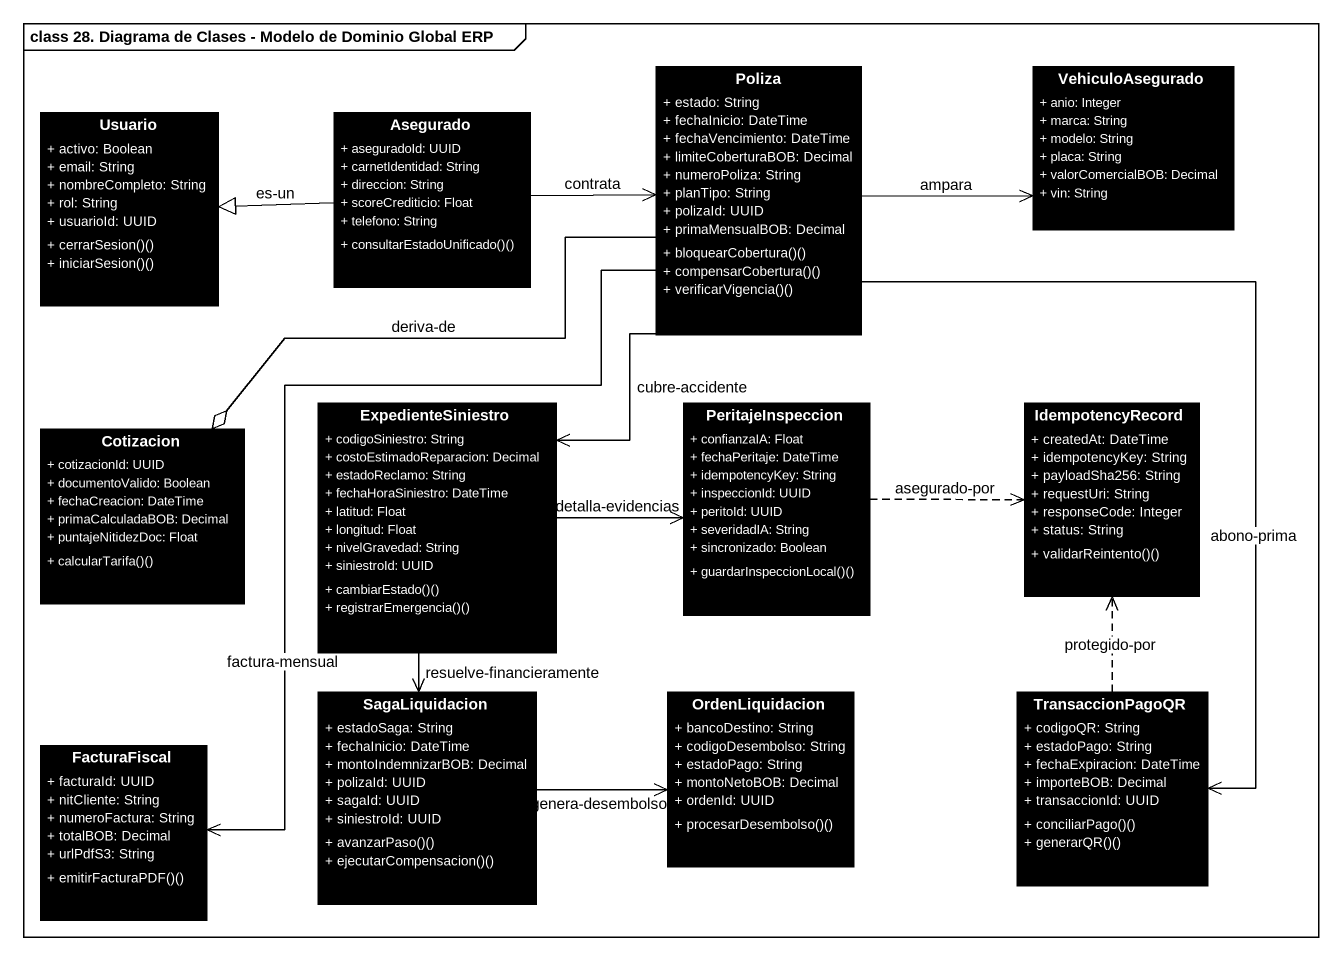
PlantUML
@startuml
mainframe class 28. Diagrama de Clases - Modelo de Dominio Global ERP
hide circle
hide empty members
skinparam classAttributeIconSize 0
class Poliza #000000 {
  + estado: String
  + fechaInicio: DateTime
  + fechaVencimiento: DateTime
  + limiteCoberturaBOB: Decimal
  + numeroPoliza: String
  + planTipo: String
  + polizaId: UUID
  + primaMensualBOB: Decimal
  + bloquearCobertura()()
  + compensarCobertura()()
  + verificarVigencia()()
}
class VehiculoAsegurado #000000 {
  + anio: Integer
  + marca: String
  + modelo: String
  + placa: String
  + valorComercialBOB: Decimal
  + vin: String
}
class Usuario #000000 {
  + activo: Boolean
  + email: String
  + nombreCompleto: String
  + rol: String
  + usuarioId: UUID
  + cerrarSesion()()
  + iniciarSesion()()
}
class Asegurado #000000 {
  + aseguradoId: UUID
  + carnetIdentidad: String
  + direccion: String
  + scoreCrediticio: Float
  + telefono: String
  + consultarEstadoUnificado()()
}
class Cotizacion #000000 {
  + cotizacionId: UUID
  + documentoValido: Boolean
  + fechaCreacion: DateTime
  + primaCalculadaBOB: Decimal
  + puntajeNitidezDoc: Float
  + calcularTarifa()()
}
class ExpedienteSiniestro #000000 {
  + codigoSiniestro: String
  + costoEstimadoReparacion: Decimal
  + estadoReclamo: String
  + fechaHoraSiniestro: DateTime
  + latitud: Float
  + longitud: Float
  + nivelGravedad: String
  + siniestroId: UUID
  + cambiarEstado()()
  + registrarEmergencia()()
}
class PeritajeInspeccion #000000 {
  + confianzaIA: Float
  + fechaPeritaje: DateTime
  + idempotencyKey: String
  + inspeccionId: UUID
  + peritoId: UUID
  + severidadIA: String
  + sincronizado: Boolean
  + guardarInspeccionLocal()()
}
class IdempotencyRecord #000000 {
  + createdAt: DateTime
  + idempotencyKey: String
  + payloadSha256: String
  + requestUri: String
  + responseCode: Integer
  + status: String
  + validarReintento()()
}
class SagaLiquidacion #000000 {
  + estadoSaga: String
  + fechaInicio: DateTime
  + montoIndemnizarBOB: Decimal
  + polizaId: UUID
  + sagaId: UUID
  + siniestroId: UUID
  + avanzarPaso()()
  + ejecutarCompensacion()()
}
class OrdenLiquidacion #000000 {
  + bancoDestino: String
  + codigoDesembolso: String
  + estadoPago: String
  + montoNetoBOB: Decimal
  + ordenId: UUID
  + procesarDesembolso()()
}
class TransaccionPagoQR #000000 {
  + codigoQR: String
  + estadoPago: String
  + fechaExpiracion: DateTime
  + importeBOB: Decimal
  + transaccionId: UUID
  + conciliarPago()()
  + generarQR()()
}
class FacturaFiscal #000000 {
  + facturaId: UUID
  + nitCliente: String
  + numeroFactura: String
  + totalBOB: Decimal
  + urlPdfS3: String
  + emitirFacturaPDF()()
}
Poliza -right-> VehiculoAsegurado : ampara
Poliza -left-o Cotizacion : deriva-de
Poliza --> ExpedienteSiniestro : cubre-accidente
Poliza --> TransaccionPagoQR : abono-prima
Poliza --> FacturaFiscal : factura-mensual
Asegurado -right-> Poliza : contrata
Asegurado -left-|> Usuario : es-un
ExpedienteSiniestro -right-> PeritajeInspeccion : detalla-evidencias
ExpedienteSiniestro --> SagaLiquidacion : resuelve-financieramente
PeritajeInspeccion .right.> IdempotencyRecord : asegurado-por
SagaLiquidacion -right-> OrdenLiquidacion : genera-desembolso
TransaccionPagoQR .up.> IdempotencyRecord : protegido-por
@enduml
